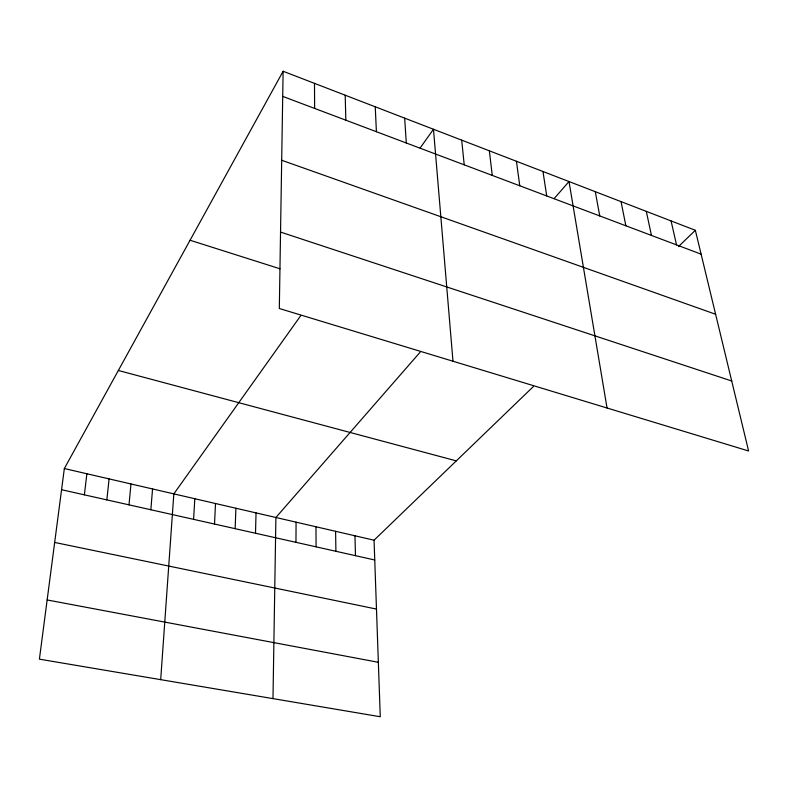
<?xml version="1.0" encoding="UTF-8"?>
<svg xmlns="http://www.w3.org/2000/svg" width="788" height="788" viewBox="0 0 788 788"><rect width="100%" height="100%" fill="white"/><g stroke="black" fill="none" stroke-linecap="round" stroke-linejoin="round"><path stroke-width="1.18" d="M295.963 542.321L296.071 522.168M272.983 698.621L275.899 517.499L420.221 352.088M283.119 71.255L279.316 308.502L748.6 450.982L695.351 230.293L283.119 71.255L64.34 468.545L39.4 659.162L380.269 716.745L374.054 540.204L533.476 386.435M255.499 533.24L256.041 512.899M235.149 528.669L235.917 508.24M214.513 524.04L215.508 503.522M193.592 519.351L194.813 498.735M160.693 679.65L173.833 493.879L300.632 315.811M150.843 509.757L152.557 488.954M129.005 504.852L130.975 483.96M106.853 499.887L109.079 478.897M84.375 494.844L86.877 473.755M420.083 148.075L433.479 129.262L452.982 361.229M554.112 198.625L569.005 181.545L607.046 408.007M678.409 246.634L695.351 230.293M47.152 599.954L378.348 662.294M54.677 542.44L376.477 609.075M61.572 489.722L374.753 560.002M64.34 468.545L374.054 540.204M118.348 370.478L456.311 460.872M190.066 240.242L279.986 268.787M280.538 232.076L731.717 380.998M281.69 160.25L715.612 314.264M282.725 96.392L701.113 254.16M671.071 220.926L676.528 244.891M646.308 211.371L651.44 235.435M621.052 201.629L625.859 225.782M595.295 191.691L599.747 215.942M542.981 171.508L546.705 195.936M516.435 161.264L519.765 185.781M489.338 150.813L492.273 175.409M461.699 140.146L464.211 164.83M404.668 118.141L406.293 142.992M375.246 106.794L376.398 131.714M345.193 95.2L345.853 120.2M354.964 535.791L355.467 555.668M335.599 531.309L335.905 551.285M314.491 83.361L314.629 108.429M315.978 526.768L316.077 546.833"/></g></svg>
